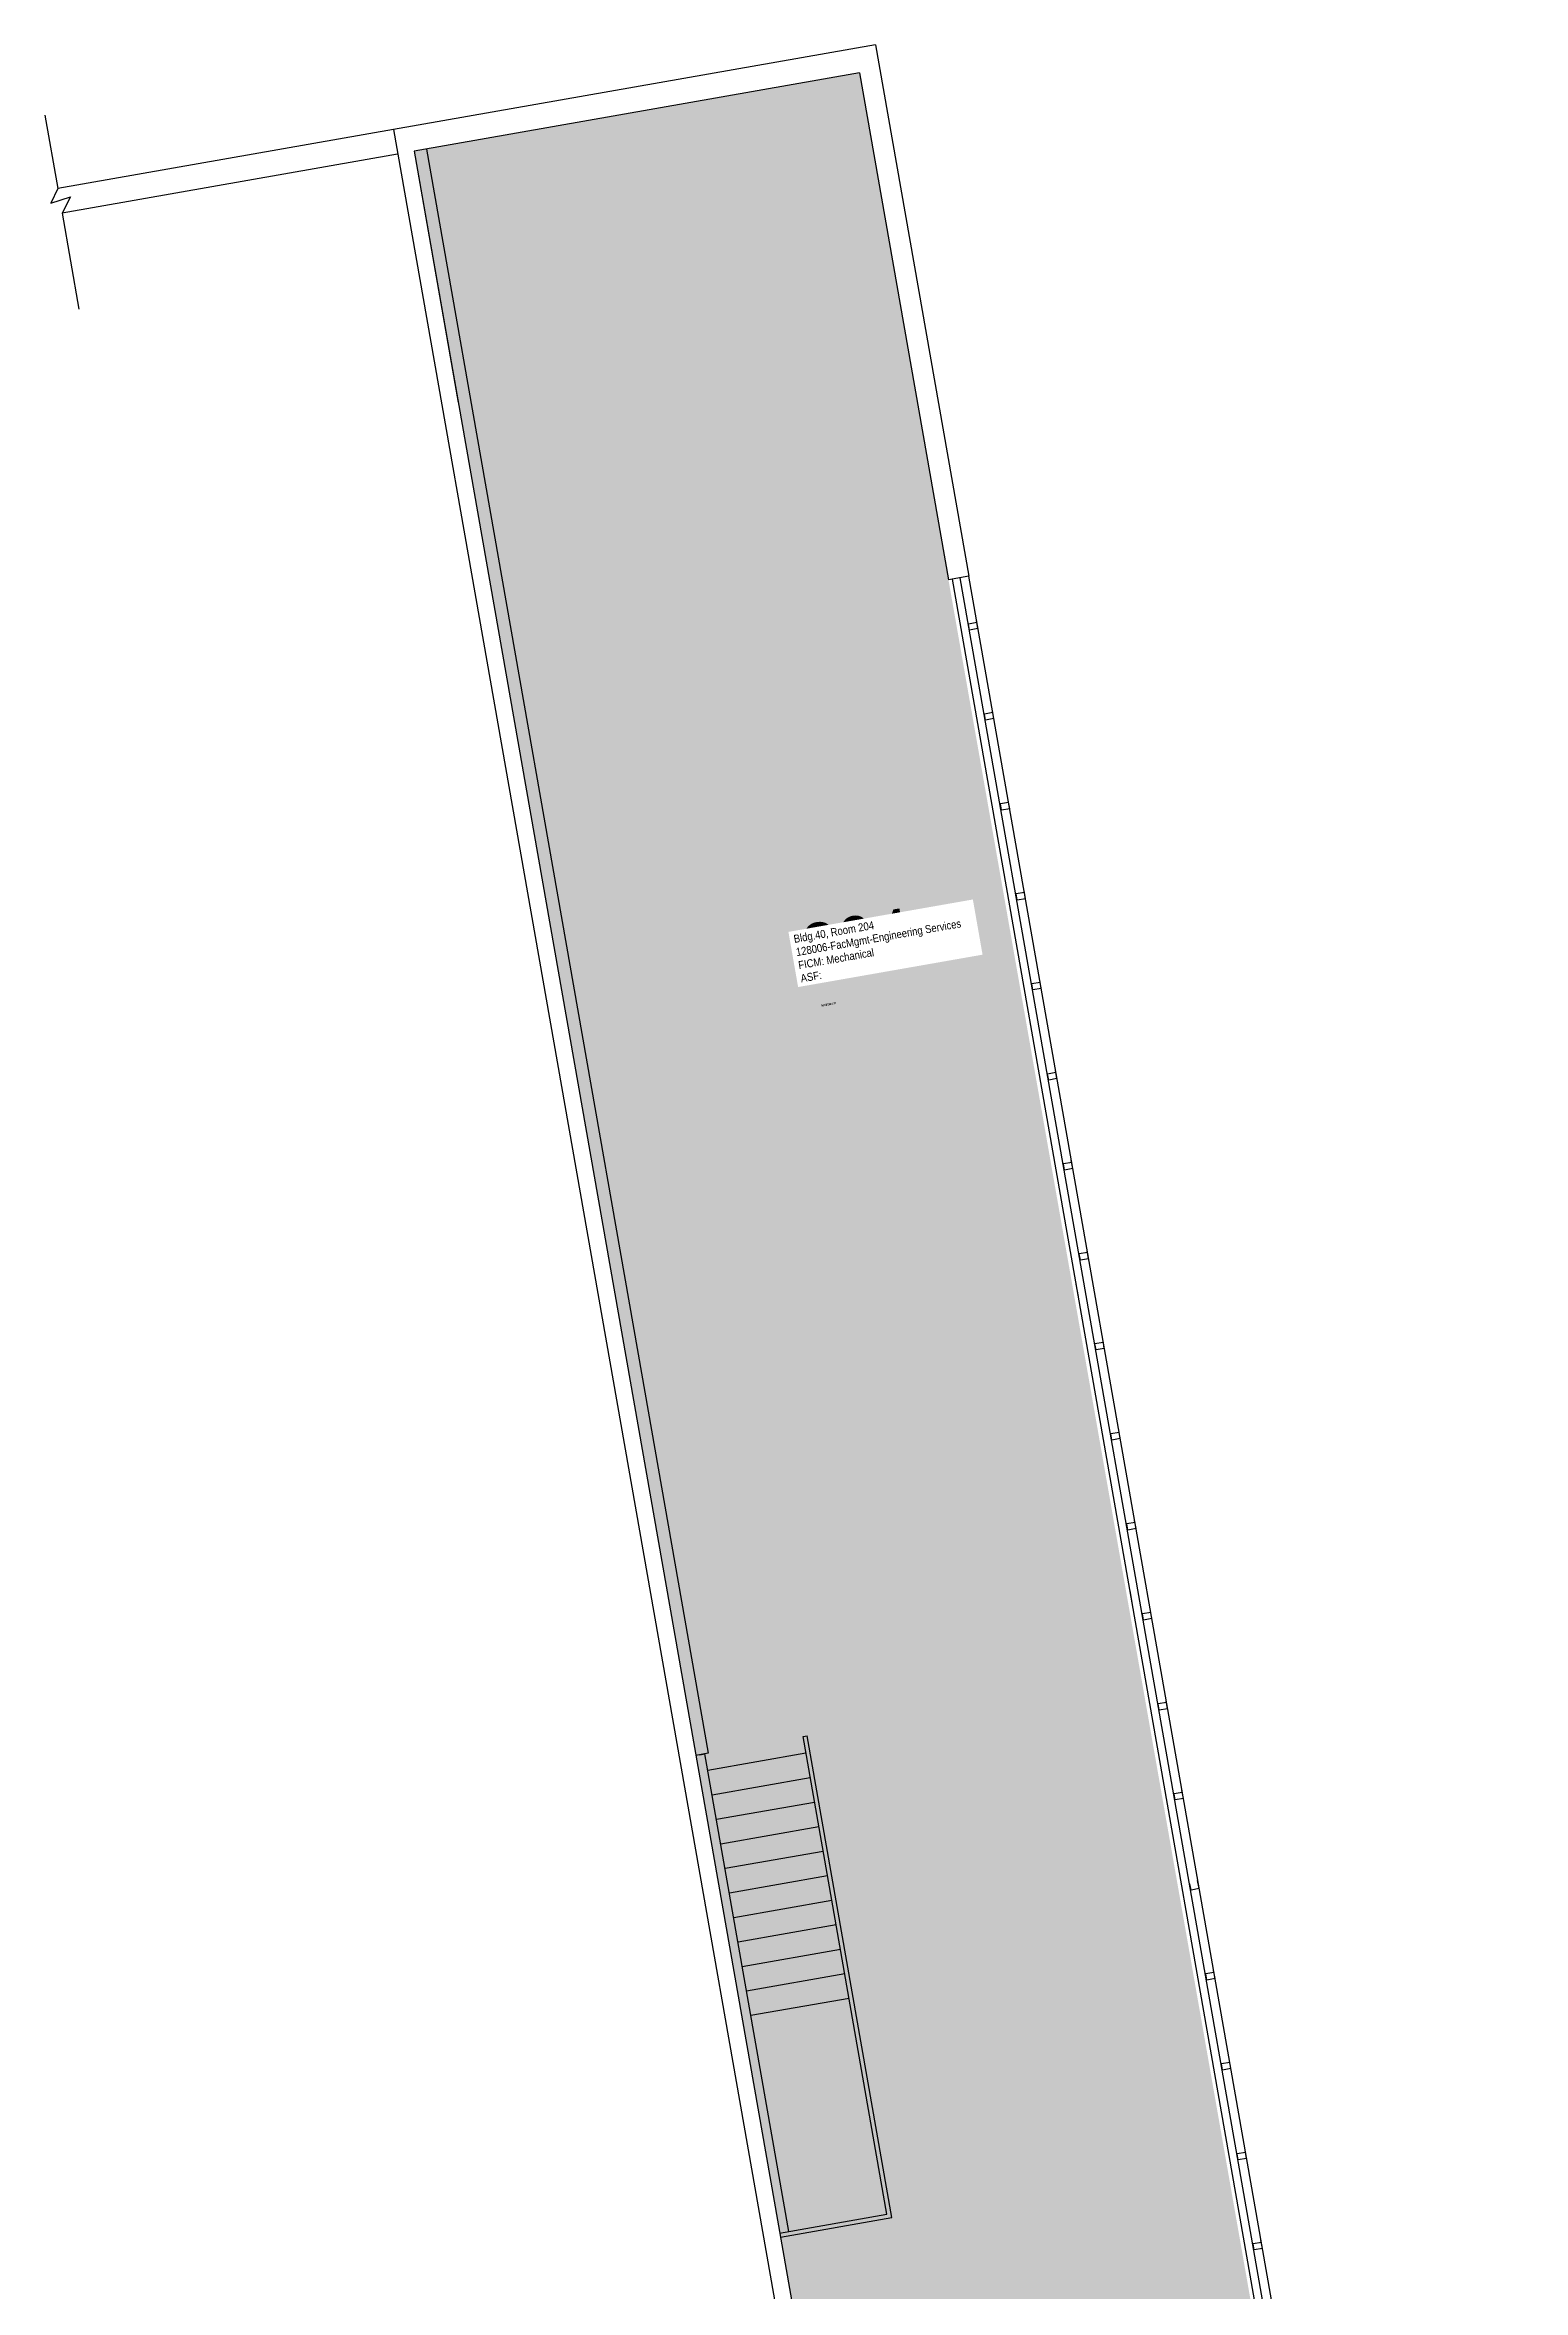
# Model space of a CAD drawing. Header units: inches. Extents: x 69212501 to 69214136, y 27667707 to 27670273.
# Drawn here: x 69213377 to 69214090, y 27669191 to 27670273 of the extents above; entities that cross this region are included whole.
import ezdxf
from ezdxf.enums import TextEntityAlignment as Align

# ---------------------------------------------------------------- set-up
doc = ezdxf.new("R2010")
doc.units = ezdxf.units.IN
doc.header["$LTSCALE"] = 10
doc.header["$MEASUREMENT"] = 0
for name, color, linetype in [('A-FLOR', 3, 'CONTINUOUS'), ('A-GLAZ', 1, 'CONTINUOUS'), ('A-IDEN-RNUM', 7, 'CONTINUOUS'), ('A-IDEN-SNUM', 4, 'CONTINUOUS'), ('A-IDEN-VNUM', 4, 'CONTINUOUS'), ('A-WALL', 5, 'CONTINUOUS'), ('Rooms-Category-Color', 7, 'CONTINUOUS'), ('Rooms-College-Color', 7, 'CONTINUOUS'), ('Rooms-Department-Color', 7, 'CONTINUOUS'), ('Rooms-Division-Color', 7, 'CONTINUOUS'), ('Rooms-Information', 7, 'CONTINUOUS')]:
    doc.layers.add(name, color=color, linetype=linetype)
doc.styles.add('CP_ROOMSNUMBER', font='arial.ttf', dxfattribs={"height": 1})
doc.styles.add('CP_ROOMVNUMBER', font='arial.ttf', dxfattribs={"width": 0.85, "height": 0.075})

msp = doc.modelspace()

# ---------------------------------------------------------------- hatches: boundary and pattern name
at = {"layer": 'Rooms-Category-Color', "true_color": 0xadadad}
msp.add_hatch(color=253, dxfattribs=at).paths.add_polyline_path([(69213555.5, 27670222.2), (69213770.1, 27670259.9), (69213961.2, 27669171.6), (69213746.5, 27669133.9)])
at = {"layer": 'Rooms-College-Color', "true_color": 0xadadad}
msp.add_hatch(color=253, dxfattribs=at).paths.add_polyline_path([(69213555.5, 27670222.2), (69213770.1, 27670259.9), (69213961.2, 27669171.6), (69213746.5, 27669133.9)])
at = {"layer": 'Rooms-Department-Color', "true_color": 0xacacac}
msp.add_hatch(color=253, dxfattribs=at).paths.add_polyline_path([(69213555.5, 27670222.2), (69213770.1, 27670259.9), (69213961.2, 27669171.6), (69213746.5, 27669133.9)])
at = {"layer": 'Rooms-Division-Color', "true_color": 0xadadad}
msp.add_hatch(color=253, dxfattribs=at).paths.add_polyline_path([(69213555.5, 27670222.2), (69213770.1, 27670259.9), (69213961.2, 27669171.6), (69213746.5, 27669133.9)])

# ---------------------------------------------------------------- linework, layer by layer
at = {"layer": 'A-FLOR'}
for p, q in [((69213693.2, 27669449.3), (69213695.6, 27669449.8)), ((69213736.1, 27669219.5), (69213695.6, 27669449.8)), ((69213697, 27669441.9), (69213744.3, 27669450.2)), ((69213742.9, 27669458.1), (69213744.9, 27669458.4)), ((69213783.3, 27669227.8), (69213742.9, 27669458.1)), ((69213785.7, 27669226.2), (69213744.9, 27669458.4)), ((69213699.1, 27669430), (69213746.4, 27669438.3)), ((69213701.2, 27669418.2), (69213748.5, 27669426.5)), ((69213703.3, 27669406.4), (69213750.5, 27669414.7)), ((69213705.3, 27669394.6), (69213752.6, 27669402.9)), ((69213707.4, 27669382.8), (69213754.7, 27669391.1)), ((69213709.5, 27669370.9), (69213756.8, 27669379.2)), ((69213711.6, 27669359.1), (69213758.8, 27669367.4)), ((69213713.6, 27669347.3), (69213760.9, 27669355.6)), ((69213715.7, 27669335.5), (69213763, 27669343.8)), ((69213717.8, 27669323.7), (69213765.1, 27669332)), ((69213731.6, 27669218.7), (69213783.3, 27669227.8)), ((69213732, 27669216.8), (69213785.7, 27669226.2))]:
    msp.add_line(p, q, dxfattribs=at)
at = {"layer": 'A-GLAZ'}
for p, q in [((69214082, 27668494.1), (69213814.9, 27670015.9)), ((69214085.9, 27668494.8), (69213818.7, 27670016.6)), ((69214090, 27668495.5), (69213822.8, 27670017.3)), ((69213826.7, 27669995), (69213822.7, 27669994.3)), ((69213823.2, 27669991.4), (69213822.7, 27669994.3)), ((69213827.2, 27669992.1), (69213823.2, 27669991.4)), ((69213827.2, 27669992.1), (69213826.5, 27669996)), ((69213834.3, 27669951.6), (69213830.3, 27669950.9)), ((69213830.9, 27669948), (69213830.3, 27669950.9)), ((69213834.8, 27669948.7), (69213830.9, 27669948)), ((69213834.8, 27669948.7), (69213834.2, 27669952.6)), ((69213841.9, 27669908.3), (69213838, 27669907.6)), ((69213838.5, 27669904.6), (69213838, 27669907.6)), ((69213842.5, 27669905.3), (69213838.5, 27669904.6)), ((69213842.5, 27669905.3), (69213841.8, 27669909.2)), ((69213849.6, 27669864.9), (69213845.6, 27669864.2)), ((69213846.1, 27669861.2), (69213845.6, 27669864.2)), ((69213850.1, 27669861.9), (69213846.1, 27669861.2)), ((69213850.1, 27669861.9), (69213849.4, 27669865.9)), ((69213857.2, 27669821.5), (69213853.2, 27669820.8)), ((69213853.7, 27669817.9), (69213853.2, 27669820.8)), ((69213857.7, 27669818.6), (69213853.7, 27669817.9)), ((69213857.7, 27669818.6), (69213857, 27669822.5)), ((69213864.8, 27669778.1), (69213860.8, 27669777.4)), ((69213861.3, 27669774.5), (69213860.8, 27669777.4)), ((69213865.3, 27669775.2), (69213861.3, 27669774.5)), ((69213865.3, 27669775.2), (69213864.6, 27669779.1)), ((69213872.4, 27669734.8), (69213868.4, 27669734.1)), ((69213868.9, 27669731.1), (69213868.4, 27669734.1)), ((69213872.9, 27669731.8), (69213868.9, 27669731.1)), ((69213872.9, 27669731.8), (69213872.2, 27669735.7)), ((69213880, 27669691.4), (69213876, 27669690.7)), ((69213876.6, 27669687.7), (69213876, 27669690.7)), ((69213880.5, 27669688.4), (69213876.6, 27669687.7)), ((69213880.5, 27669688.4), (69213879.8, 27669692.4)), ((69213887.6, 27669648), (69213883.6, 27669647.3)), ((69213884.2, 27669644.4), (69213883.6, 27669647.3)), ((69213888.1, 27669645.1), (69213884.2, 27669644.4)), ((69213888.1, 27669645.1), (69213887.5, 27669649)), ((69213895.2, 27669604.6), (69213891.3, 27669603.9)), ((69213891.8, 27669601), (69213891.3, 27669603.9)), ((69213895.8, 27669601.7), (69213891.8, 27669601)), ((69213895.8, 27669601.7), (69213895.1, 27669605.6)), ((69213902.9, 27669561.3), (69213898.9, 27669560.6)), ((69213899.4, 27669557.6), (69213898.9, 27669560.6)), ((69213903.4, 27669558.3), (69213899.4, 27669557.6)), ((69213903.4, 27669558.3), (69213902.7, 27669562.2)), ((69213910.5, 27669517.9), (69213906.5, 27669517.2)), ((69213907, 27669514.2), (69213906.5, 27669517.2)), ((69213911, 27669514.9), (69213907, 27669514.2)), ((69213911, 27669514.9), (69213910.3, 27669518.9)), ((69213918.1, 27669474.5), (69213914.1, 27669473.8)), ((69213914.6, 27669470.8), (69213914.1, 27669473.8)), ((69213918.6, 27669471.5), (69213914.6, 27669470.8)), ((69213918.6, 27669471.5), (69213917.9, 27669475.5)), ((69213925.7, 27669431.1), (69213921.7, 27669430.4)), ((69213922.2, 27669427.5), (69213921.7, 27669430.4)), ((69213926.2, 27669428.2), (69213922.2, 27669427.5)), ((69213926.2, 27669428.2), (69213925.5, 27669432.1)), ((69213929.9, 27669384.1), (69213929.3, 27669387)), ((69213933.8, 27669384.8), (69213929.9, 27669384.1)), ((69213933.8, 27669384.8), (69213933.1, 27669388.7)), ((69213940.9, 27669344.4), (69213937, 27669343.7)), ((69213937.5, 27669340.7), (69213937, 27669343.7)), ((69213941.5, 27669341.4), (69213937.5, 27669340.7)), ((69213941.5, 27669341.4), (69213940.8, 27669345.3)), ((69213948.6, 27669301), (69213944.6, 27669300.3)), ((69213945.1, 27669297.3), (69213944.6, 27669300.3)), ((69213949.1, 27669298), (69213945.1, 27669297.3)), ((69213949.1, 27669298), (69213948.4, 27669302)), ((69213956.2, 27669257.6), (69213952.2, 27669256.9)), ((69213952.7, 27669254), (69213952.2, 27669256.9)), ((69213956.7, 27669254.7), (69213952.7, 27669254)), ((69213956.7, 27669254.7), (69213956, 27669258.6)), ((69213963.8, 27669214.2), (69213959.8, 27669213.5)), ((69213960.3, 27669210.6), (69213959.8, 27669213.5)), ((69213964.3, 27669211.3), (69213960.3, 27669210.6)), ((69213964.3, 27669211.3), (69213963.6, 27669215.2))]:
    msp.add_line(p, q, dxfattribs=at)
at = {"layer": 'A-WALL'}
for p, q in [((69213777.8, 27670273.4), (69213545.5, 27670232.6)), ((69213777.8, 27670273.4), (69213822.8, 27670017.3)), ((69213770.1, 27670259.9), (69213555.5, 27670222.2)), ((69213770.1, 27670259.9), (69213813, 27670015.6)), ((69213377.5, 27670239.6), (69213383.7, 27670204.2)), ((69213545.5, 27670232.6), (69213383.7, 27670204.2)), ((69213545.5, 27670232.6), (69213891.3, 27668262.7)), ((69213547.5, 27670220.8), (69213385.8, 27670192.4)), ((69213555.5, 27670222.2), (69213576.7, 27670101.1)), ((69213555.5, 27670222.2), (69213899.2, 27668264.1)), ((69213561.4, 27670223.2), (69213665, 27669633.2)), ((69213383.7, 27670204.2), (69213380.4, 27670197.1)), ((69213380.4, 27670197.1), (69213389.8, 27670200.2)), ((69213389.8, 27670200.2), (69213385.8, 27670192.4)), ((69213385.8, 27670192.4), (69213393.9, 27670146.1)), ((69213822.8, 27670017.3), (69213813, 27670015.6)), ((69213875.6, 27669670.2), (69213874.5, 27669676.1)), ((69213665, 27669633.2), (69213697.1, 27669450)), ((69213901.5, 27669522.5), (69213900.5, 27669528.4)), ((69213697.1, 27669450), (69213691.2, 27669449))]:
    msp.add_line(p, q, dxfattribs=at)

# ---------------------------------------------------------------- texts
at = {"layer": 'A-IDEN-RNUM', "style": 'CP_ROOMSNUMBER'}
msp.add_text('0204-00', height=0.96, rotation=9.9575, dxfattribs=at).set_placement((69213751.6, 27669809.9))
at = {"layer": 'A-IDEN-SNUM', "style": 'CP_ROOMSNUMBER'}
msp.add_text('0400020400', height=0.96, rotation=9.9575, dxfattribs=at).set_placement((69213751.6, 27669809.9))
at = {"layer": 'A-IDEN-VNUM', "style": 'CP_ROOMVNUMBER', "width": 0.85}
msp.add_text('204', height=27, rotation=9.9575, dxfattribs=at).set_placement((69213769.3, 27669840), align=Align.MIDDLE_CENTER)

# ---------------------------------------------------------------- next in the draw order: texts
at = {"layer": 'Rooms-Information', "insert": (69213742.1, 27669821.5), "char_height": 3.857, "width": 86.4, "attachment_point": 7, "rotation": 9.9575, "style": 'CP_ROOMVNUMBER', "bg_fill": 3, "box_fill_scale": 1.5, "bg_fill_color": 256, "bg_fill_true_color": 13158600, "bg_fill_transparency": 0}
msp.add_mtext('Bldg.40, Room 204^M^J128006-FacMgmt-Engineering Services^M^JFICM: Mechanical^M^JASF: ', dxfattribs=at)

doc.saveas('drawing.dxf')
